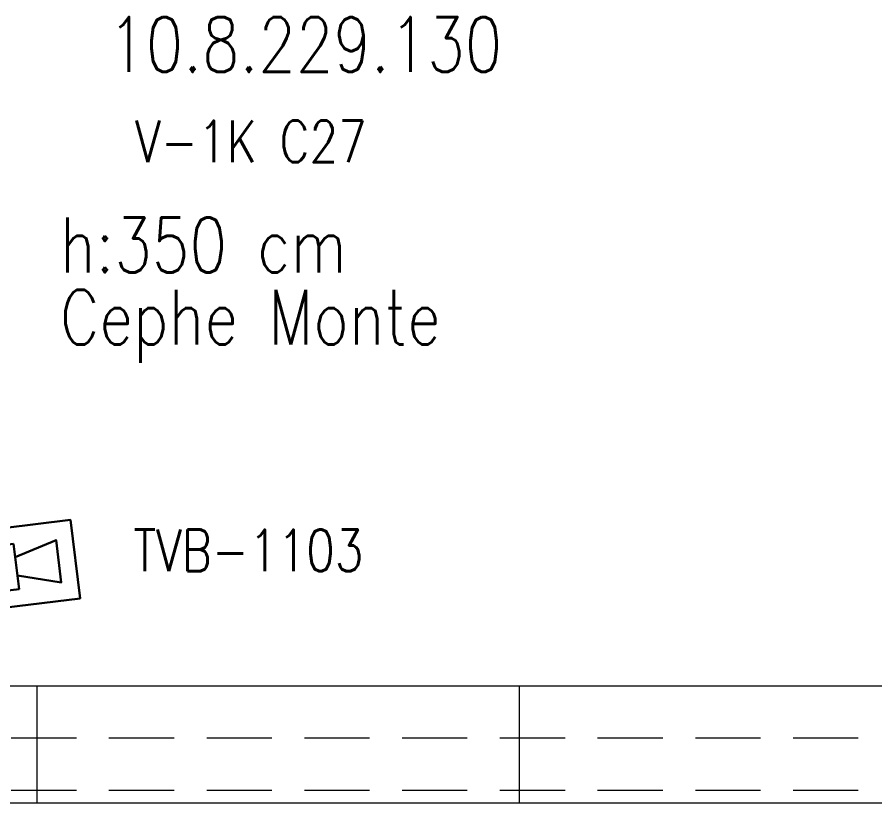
# Model space of a CAD drawing. Header units: metres. Extents: x -13933 to 152404, y -7861 to 21912.
# Drawn here: x 112588.1 to 112917.2, y 3233.4 to 3540.2 of the extents above; entities that cross this region are included whole.
import ezdxf

# ---------------------------------------------------------------- set-up
doc = ezdxf.new("R2010")
doc.units = ezdxf.units.M
doc.header["$LTSCALE"] = 100
doc.header["$MEASUREMENT"] = 0
doc.linetypes.add('HIDDEN', pattern=[0.375, 0.25, -0.125])
for name, color, linetype, lineweight in [('06A', 9, 'Continuous', 9), ('06D', 9, 'Continuous', 9), ('E-HARİCİ KAMERA', 7, 'Continuous', 30), ('E-YAZI', 7, 'Continuous', 30)]:
    doc.layers.add(name, color=color, linetype=linetype, lineweight=lineweight)
doc.styles.add('E-YAZI', font='txttw.shx')

# ---------------------------------------------------------------- blocks, each defined once
blk = doc.blocks.new('p-harpusta-ust')
at = {"layer": '06A'}
for points in [[(-947.46, 2083), (-947.46, 2083), (-902.46, 2083), (-902.46, 460), (-947.46, 460), (-947.46, 2083)], [(-902.46, 1292.5), (-947.46, 1292.5)], [(-902.46, 1107.5), (-947.46, 1107.5)]]:
    blk.add_lwpolyline(points, dxfattribs=at)
at = {"layer": '06D', "linetype": 'HIDDEN'}
for points in [[(-927.46, 460), (-927.46, 2083)], [(-907.46, 460), (-907.46, 2083)]]:
    blk.add_lwpolyline(points, dxfattribs=at)
blk = doc.blocks.new('100_HARİCİ KAMERA')
at = {"layer": 'E-HARİCİ KAMERA', "color": 4}
for points in [[(0, -1.897), (7.955, -1.897), (7.955, 1.897), (0, 1.897)], [(5.106, -1.097), (5.106, 1.097), (0.8, 1.097), (0.8, -1.097)]]:
    blk.add_lwpolyline(points, close=True, dxfattribs=at)
blk.add_lwpolyline([(5.106, 0.439), (7.155, 1.024), (7.155, -1.024), (5.106, -0.439)], dxfattribs=at)

msp = doc.modelspace()

# ---------------------------------------------------------------- linework, layer by layer
at = {"layer": '06D'}
msp.add_lwpolyline([(111413.31, 131.68), (115143.31, 131.68), (115143.31, 1578.68), (113973.34, 1578.68), (113973.34, 2363.68), (113568.34, 2363.68), (113571.31, 3238.68), (111953.34, 3238.68), (111953.34, 2363.68), (111513.31, 2363.68), (111513.31, 1578.68), (111413.31, 1578.68)], close=True, dxfattribs=at)

# ---------------------------------------------------------------- block references
at = {"layer": '06D', "rotation": 269.9999999998917}
msp.add_blockref('p-harpusta-ust', (111488.31, 2336.22), dxfattribs=at)
at = {"layer": 'E-HARİCİ KAMERA', "xscale": -7.999999999999996, "yscale": 8, "zscale": 8, "rotation": 186.9654436674774}
msp.add_blockref('100_HARİCİ KAMERA', (112547.19, 3324.54), dxfattribs=at)

# ---------------------------------------------------------------- texts
at = {"layer": 'E-YAZI', "color": 1, "style": 'E-YAZI', "width": 0.8}
msp.add_text('10.8.229.130', height=21, dxfattribs=at).set_placement((112623.02, 3519.17))
at = {"layer": 'E-YAZI', "color": 6, "style": 'E-YAZI', "width": 0.8}
msp.add_text('V-1K C27', height=16, dxfattribs=at).set_placement((112633.34, 3484.5))
at = {"layer": 'E-YAZI', "color": 30, "style": 'E-YAZI', "width": 0.8}
for s, p in [('h:350 cm', (112604.5, 3442.27)), ('Cephe Monte', (112604.5, 3414.55))]:
    msp.add_text(s, height=21, dxfattribs=at).set_placement(p)
at = {"layer": 'E-YAZI', "color": 2, "style": 'E-YAZI', "width": 0.8}
msp.add_text('TVB-1103', height=16, dxfattribs=at).set_placement((112632.62, 3327.64))

doc.saveas('drawing.dxf')
